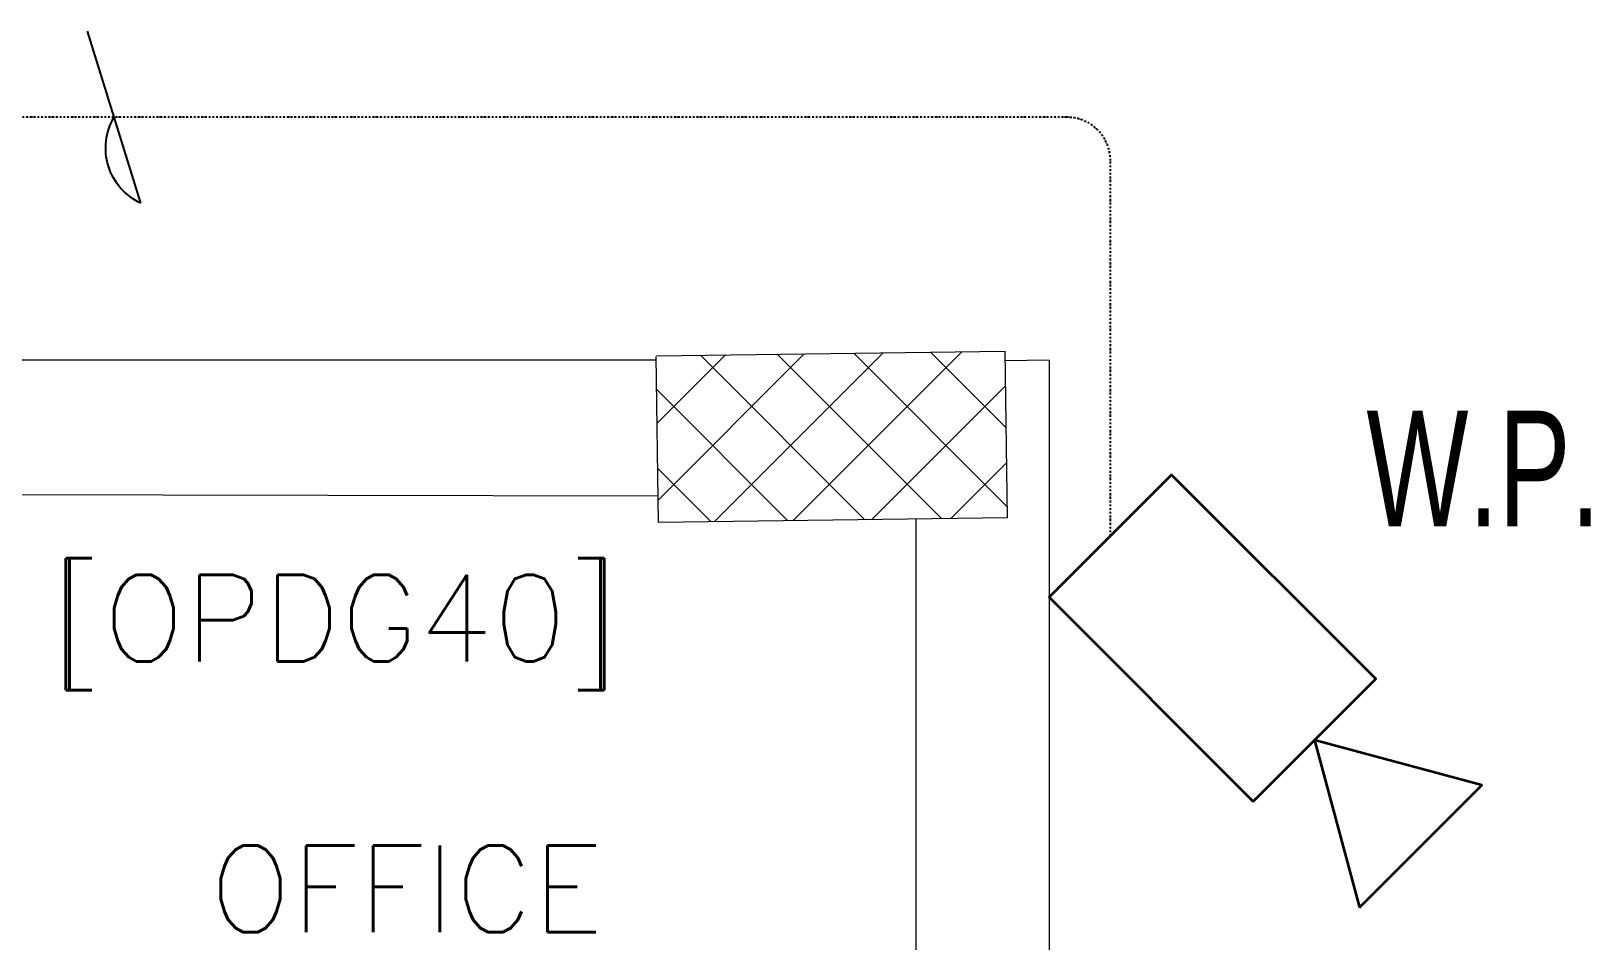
# Model space of a CAD drawing. Header units: inches. Extents: x -12418 to 57169, y -29325 to 19878.
# Drawn here: x 47285 to 49986, y 7797 to 9372 of the extents above; entities that cross this region are included whole.
import ezdxf

# ---------------------------------------------------------------- set-up
doc = ezdxf.new("R2010")
doc.units = ezdxf.units.IN
doc.header["$LTSCALE"] = 25
doc.header["$MEASUREMENT"] = 0
doc.linetypes.add('DASHDOT', pattern=[25.4, 12.7, -6.35, 0, -6.35])
doc.layers.get('0').update_dxf_attribs({"color": 8})
doc.layers.add('0 @ 50', color=8, linetype='Continuous')
doc.layers.add('T-WIRE', color=140, linetype='Continuous')
for name, color, linetype, lineweight in [('00-Ground Floor$0$72_EGR_BASE_TEXT', 252, 'Continuous', 5), ('00-Ground Floor$0$C-HYDR-CTCH', 251, 'Continuous', 5), ('00-Ground Floor$0$Hatch', 254, 'Continuous', 5), ('00-Ground Floor$0$Walls', 251, 'Continuous', 5), ('E-LITE-CLNG-CNDT', 6, 'DASHDOT', 35), ('E-POWR-TEXT', 6, 'Continuous', 25), ('T-DATA-CLNG-COND', 51, 'DASHDOT', 25), ('T-SERT-WALL @ 100', 54, 'Continuous', 35)]:
    doc.layers.add(name, color=color, linetype=linetype, lineweight=lineweight)
doc.styles.add('00-Ground Floor$0$SIMPLEX', font='SIMPLEX.shx', dxfattribs={"height": 150})
doc.styles.add('DC_Elc_Romans', font='elc_romans.shx', dxfattribs={"width": 0.7})

# ---------------------------------------------------------------- blocks, each defined once
blk = doc.blocks.new('00-Ground Floor')
at = {"layer": '00-Ground Floor$0$Hatch'}
h = blk.add_hatch(dxfattribs=at)
h.set_pattern_fill('ANSI37', color=256, scale=30)
h.set_pattern_definition([(45, (-1981.42, -13099.68), (-67.35192, 67.35192), []), (135, (-1981.42, -13099.68), (-67.35192, -67.35192), [])])
h.paths.add_polyline_path([(48971.2, 8818.2), (48367.3, 8810.1), (48371.2, 8521.7), (48975.1, 8529.8)])
h.paths.add_polyline_path([(41810.5, 8810.5), (41227, 8805), (41207, 8513.7), (41790.5, 8519.1)])
h.paths.add_polyline_path([(27433.5, 8803.1), (26834.4, 8799), (26828.7, 8506), (27427.8, 8510)])
h.paths.add_polyline_path([(34618.7, 8805.3), (34017.5, 8797.8), (34009.3, 8512.1), (34610.5, 8519.6)])
h.paths.add_polyline_path([(20214.3, 8812.4), (19607.8, 8790.5), (19622.4, 8498), (20228.8, 8519.8)])
h.paths.add_polyline_path([(13477.7, 8802), (12255.7, 8825.9), (12249.3, 8529.8), (13471.3, 8505.8)])
h.paths.add_polyline_path([(13491.8, 1601.9), (12276.8, 1586.2), (12263.3, 1293.7), (13478.3, 1309.4)])
h.paths.add_polyline_path([(13465.7, -5591.3), (12262.6, -5607.3), (12256.9, -5900.3), (13460, -5884.3)])
h.paths.add_polyline_path([(13484.2, -12790), (12287.5, -12801.4), (12290.4, -13095.9), (13487, -13084.4)])
h.paths.add_polyline_path([(5849.2, -12787.9), (5245.6, -12791.6), (5256.3, -13077.1), (5859.8, -13073.4)])
h.paths.add_polyline_path([(5833.8, -5589.9), (5236.9, -5588.3), (5236.8, -5889.5), (5833.6, -5891)])
h.paths.add_polyline_path([(5843.6, 1599.7), (5224.3, 1600.9), (5213.7, 1298), (5833, 1296.7)])
h.paths.add_polyline_path([(5820.3, 8779.1), (5219.7, 8793.5), (5216, 8503.9), (5816.7, 8489.4)])
h.paths.add_polyline_path([(-1378.8, 8777.2), (-1981.4, 8799.9), (-1979.5, 8511.6), (-1376.9, 8488.9)])
h.paths.add_polyline_path([(-1371.1, -5601.1), (-1973.1, -5608.1), (-1969.7, -5899.7), (-1367.7, -5892.7)])
h.paths.add_polyline_path([(-1353.5, -12795.7), (-1951.9, -12796.7), (-1947.1, -13097.4), (-1348.7, -13096.4)])
h.paths.add_polyline_path([(20233.2, -12782.5), (19627.5, -12795.4), (19633.2, -13096.6), (20238.9, -13083.7)])
h.paths.add_polyline_path([(20226.6, -5590), (19632.3, -5607.6), (19634.4, -5904.1), (20228.7, -5886.6)])
h.paths.add_polyline_path([(20217.9, 1618), (19619, 1610.4), (19623, 1310.2), (20221.9, 1317.9)])
h.paths.add_polyline_path([(27418.3, 1602.8), (26816.3, 1607.5), (26820.6, 1315.3), (27422.5, 1310.7)])
h.paths.add_polyline_path([(27422, -5579.9), (26818.1, -5597.5), (26831.6, -5897.5), (27431.7, -5876.5)])
h.paths.add_polyline_path([(27438.1, -12795.9), (26834.3, -12789.3), (26831.9, -13075), (27435.7, -13081.6)])
h.paths.add_polyline_path([(34636.6, -12785.4), (34039.3, -12800), (34048.3, -13099.7), (34645.6, -13085.1)])
h.paths.add_polyline_path([(34629.3, -5597.1), (34028, -5595.2), (34029.2, -5892.4), (34630.4, -5894.3)])
h.paths.add_polyline_path([(34592.8, 1606.7), (34012, 1611.4), (34031.7, 1321.6), (34612.5, 1316.9)])
h.paths.add_polyline_path([(41796.2, 1606), (41198.6, 1619.8), (41200.6, 1327.8), (41798.2, 1314.1)])
h.paths.add_polyline_path([(41797.2, -5592.6), (41228.8, -5600.2), (41230.6, -5894.3), (41799, -5886.7)])
h.paths.add_polyline_path([(41834.3, -12789.7), (41229, -12792.4), (41230.4, -13096.9), (41835.6, -13094.3)])
h.paths.add_polyline_path([(49008.5, -12790.2), (48420.5, -12774.1), (48407.3, -13081.4), (48995.3, -13097.4)])
h.paths.add_polyline_path([(48992.7, -5590.8), (48389.5, -5589.7), (48387.5, -5886.2), (48990.7, -5887.3)])
at = {"layer": '00-Ground Floor$0$C-HYDR-CTCH', "flags": 128}
blk.add_lwpolyline([(48367.9, 8810.1), (48971.2, 8818.2), (48975.1, 8529.8), (48371.2, 8521.7), (48367.3, 8809.2)], dxfattribs=at)
at = {"layer": '00-Ground Floor$0$Walls'}
for p, q in [((48367.4, 8802.6, 0), (45217.9, 8802.6, 0)), ((49047.9, 8802.6, 0), (48971.5, 8801.5)), ((49047.9, 8802.6, 0), (49047.9, 7302.6, 0)), ((46297.9, 8572.6, 0), (48370.6, 8567.5)), ((48817.9, 7302.6, 0), (48817.6, 8527.7))]:
    blk.add_line(p, q, dxfattribs=at)
at = {"layer": '00-Ground Floor$0$72_EGR_BASE_TEXT', "char_height": 150, "attachment_point": 2, "style": '00-Ground Floor$0$SIMPLEX'}
for s, insert in [('[OPDG40]', (47811, 8431.1, 0)), ('OFFICE', (47934.8, 7962.3, 0))]:
    blk.add_mtext(s, dxfattribs=dict(at, insert=insert))
blk = doc.blocks.new('*U340')
for points in [[(5.507, 7.628), (7.628, 5.507), (4.73, 4.73)], [(3.67, 5.791), (5.791, 3.67), (2.255, 0.134), (0.134, 2.255)]]:
    blk.add_lwpolyline(points, close=True)
blk = doc.blocks.new('W-TEL')
blk.add_line((-66, -212.7), (66, 212.7))
blk.add_arc((130.7, 76), 151.2, 115.3301, 210.179)
blk = doc.blocks.new('*U118')
at = {"layer": 'T-WIRE', "xscale": -0.006999999999825377, "yscale": 0.006999999999970897, "zscale": 0.006999999999999999}
blk.add_blockref('W-TEL', (0, 0), dxfattribs=at)

msp = doc.modelspace()

# ---------------------------------------------------------------- linework, layer by layer
at = {"layer": 'T-DATA-CLNG-COND', "ltscale": 0.01, "elevation": 0}
msp.add_lwpolyline([(49154, 8498.2), (49154, 9148.3, 0.414214), (49079, 9223.3), (46437.3, 9223.3)], format="xyb", dxfattribs=at)

# ---------------------------------------------------------------- block references
at = {"layer": '0 @ 50', "xscale": 100, "yscale": 100, "zscale": 100, "rotation": 180}
msp.add_blockref('*U118', (47428.3, 9223.3, 0), dxfattribs=at)
at = {"layer": 'E-LITE-CLNG-CNDT'}
msp.add_blockref('00-Ground Floor', (0, 0), dxfattribs=at)
at = {"layer": 'T-SERT-WALL @ 100', "xscale": -100, "yscale": 100, "zscale": 100, "rotation": 180}
msp.add_blockref('*U340', (49034.5, 8617.7, 0), dxfattribs=at)

# ---------------------------------------------------------------- texts
at = {"layer": 'E-POWR-TEXT', "style": 'DC_Elc_Romans', "width": 0.7}
msp.add_text('W.P.', height=200, dxfattribs=at).set_placement((49597.5, 8515.1, 0))

doc.saveas('drawing.dxf')
